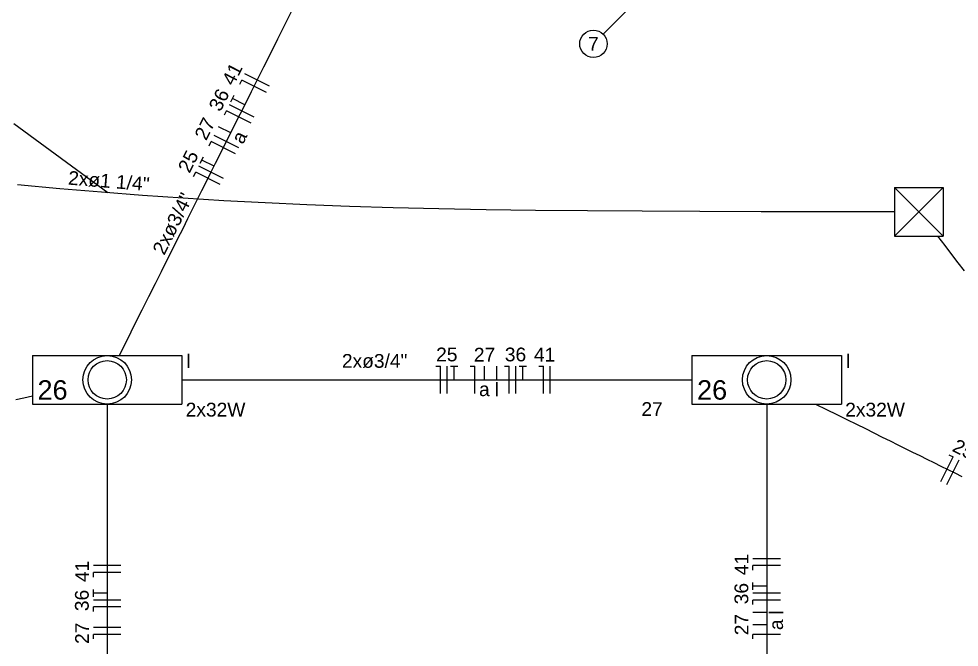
# Model space of a CAD drawing. Header units: millimetres. Extents: x -182 to 147, y -1396 to 58.
# Drawn here: x -124.93 to -114.66, y 32.92 to 39.77 of the extents above; entities that cross this region are included whole.
import ezdxf

# ---------------------------------------------------------------- set-up
doc = ezdxf.new("R2010")
doc.units = ezdxf.units.MM
doc.header["$LTSCALE"] = 10
doc.header["$MEASUREMENT"] = 0
for name, color, linetype in [('EL-Condutos', 4, 'Continuous'), ('EL-Fios (Fase 1)', 7, 'Continuous'), ('EL-Fios (Fase 2)', 7, 'Continuous'), ('EL-Fios (Fase 3)', 7, 'Continuous'), ('EL-Fios (Neutro)', 170, 'Continuous'), ('EL-Fios (Retorno)', 10, 'Continuous'), ('EL-Fios (Terra)', 90, 'Continuous'), ('EL-Textos conduto', 7, 'Continuous'), ('EL-Textos fios', 7, 'Continuous'), ('P-SIMBOL', 170, 'Continuous'), ('Textos', 7, 'Continuous')]:
    doc.layers.add(name, color=color, linetype=linetype)
doc.styles.add('Arial', font='arial.ttf')

msp = doc.modelspace()

# ---------------------------------------------------------------- linework, layer by layer
at = {"layer": 'EL-Condutos', "linetype": 'Continuous'}
for points in [[(-123.8315, 36.0991), (-123.743, 36.2757), (-123.6597, 36.4419), (-123.5812, 36.5986), (-123.5072, 36.7464), (-123.4372, 36.8861), (-123.3709, 37.0184), (-123.308, 37.1441), (-123.248, 37.2639), (-123.1905, 37.3785), (-123.1353, 37.4886), (-123.082, 37.5951), (-123.0301, 37.6987), (-122.9793, 37.8), (-122.9293, 37.8999), (-122.8797, 37.999), (-122.83, 38.0981), (-122.78, 38.198), (-122.7292, 38.2993), (-122.6773, 38.4029), (-122.624, 38.5093), (-122.5688, 38.6195), (-122.5113, 38.7341), (-122.4513, 38.8539), (-122.3884, 38.9796), (-122.3221, 39.1119), (-122.2521, 39.2516), (-122.1781, 39.3994), (-122.0996, 39.556), (-122.0163, 39.7223), (-121.9278, 39.8989)], [(-115.3655, 37.6688), (-116.1169, 37.6691), (-116.8247, 37.67), (-117.4923, 37.6718), (-118.1229, 37.6746), (-118.72, 37.6787), (-119.2869, 37.6844), (-119.8269, 37.6919), (-120.3432, 37.7015), (-120.8394, 37.7134), (-121.3186, 37.7278), (-121.7843, 37.745), (-122.2397, 37.7653), (-122.6882, 37.7889), (-123.1332, 37.816), (-123.5779, 37.8469), (-124.0258, 37.8818), (-124.48, 37.921), (-124.944, 37.9647)], [(-114.605, 37.0264), (-114.6716, 37.1126), (-114.7421, 37.2037), (-114.8168, 37.3003), (-114.896, 37.4027)], [(-123.1441, 35.8364), (-122.8955, 35.8364), (-122.66, 35.8364), (-122.4367, 35.8364), (-122.2245, 35.8364), (-122.0226, 35.8364), (-121.8301, 35.8364), (-121.6459, 35.8364), (-121.4692, 35.8364), (-121.2991, 35.8364), (-121.1345, 35.8364), (-120.9746, 35.8364), (-120.8185, 35.8364), (-120.6651, 35.8364), (-120.5136, 35.8364), (-120.3631, 35.8364), (-120.2125, 35.8364), (-120.061, 35.8364), (-119.9077, 35.8364), (-119.7515, 35.8364), (-119.5916, 35.8364), (-119.4271, 35.8364), (-119.2569, 35.8364), (-119.0802, 35.8364), (-118.8961, 35.8364), (-118.7035, 35.8364), (-118.5016, 35.8364), (-118.2895, 35.8364), (-118.0661, 35.8364), (-117.8306, 35.8364), (-117.5821, 35.8364)], [(-124.7776, 35.6584), (-124.8715, 35.6379), (-124.9615, 35.6182)], [(-123.9631, 35.5679), (-123.9631, 35.2929), (-123.9631, 35.0346), (-123.963, 34.7916), (-123.963, 34.5629), (-123.963, 34.3473), (-123.963, 34.1435), (-123.963, 33.9503), (-123.963, 33.7667), (-123.963, 33.5913), (-123.963, 33.4231), (-123.963, 33.2608), (-123.963, 33.1032), (-123.963, 32.9492), (-123.963, 32.7976)], [(-116.7631, 35.5679), (-116.7631, 35.2929), (-116.7631, 35.0346), (-116.7631, 34.7916), (-116.7631, 34.5629), (-116.7631, 34.3473), (-116.7631, 34.1435), (-116.7631, 33.9503), (-116.7631, 33.7667), (-116.7631, 33.5913), (-116.7631, 33.4231), (-116.7631, 33.2608), (-116.7631, 33.1032), (-116.7631, 32.9492), (-116.7631, 32.7976)], [(-116.2297, 35.5725), (-116.1098, 35.5131), (-115.996, 35.4568), (-115.8878, 35.4033), (-115.7848, 35.3523), (-115.6865, 35.3037), (-115.5926, 35.2572), (-115.5024, 35.2125), (-115.4156, 35.1696), (-115.3317, 35.1281), (-115.2502, 35.0877), (-115.1707, 35.0484), (-115.0928, 35.0098), (-115.016, 34.9718), (-114.9397, 34.9341), (-114.8636, 34.8964), (-114.7872, 34.8586), (-114.7101, 34.8204), (-114.6318, 34.7817)]]:
    msp.add_lwpolyline(points, dxfattribs=at)
at = {"layer": 'EL-Fios (Fase 1)'}
for p, q in [((-122.6951, 38.0324), (-122.9634, 38.1668)), ((-120.2506, 35.6864), (-120.2506, 35.9864)), ((-114.7953, 34.6953), (-114.6623, 34.9641))]:
    msp.add_line(p, q, dxfattribs=at)
at = {"layer": 'EL-Fios (Fase 2)'}
for p, q in [((-122.3592, 38.7029), (-122.6274, 38.8373)), ((-119.5006, 35.6864), (-119.5006, 35.9864)), ((-116.6131, 33.5096), (-116.9131, 33.5096)), ((-123.813, 33.4346), (-124.113, 33.4346))]:
    msp.add_line(p, q, dxfattribs=at)
at = {"layer": 'EL-Fios (Fase 3)'}
for p, q in [((-122.1912, 39.0382), (-122.4595, 39.1726)), ((-122.5272, 38.3677), (-122.7954, 38.502)), ((-119.1256, 35.6864), (-119.1256, 35.9864)), ((-116.6131, 33.8846), (-116.9131, 33.8846)), ((-123.813, 33.8096), (-124.113, 33.8096)), ((-123.813, 33.1346), (-124.113, 33.1346))]:
    msp.add_line(p, q, dxfattribs=at)
at = {"layer": 'EL-Fios (Neutro)'}
for p, q in [((-122.5154, 39.0608), (-122.493, 39.1055)), ((-122.2248, 38.9712), (-122.493, 39.1055)), ((-122.6834, 38.7256), (-122.661, 38.7703)), ((-122.3928, 38.6359), (-122.661, 38.7703)), ((-122.8514, 38.3903), (-122.829, 38.435)), ((-122.5608, 38.3006), (-122.829, 38.435)), ((-123.0194, 38.055), (-122.997, 38.0997)), ((-122.7287, 37.9653), (-122.997, 38.0997)), ((-120.3756, 35.9864), (-120.3256, 35.9864)), ((-120.3256, 35.6864), (-120.3256, 35.9864)), ((-120.0006, 35.9864), (-119.9506, 35.9864)), ((-119.9506, 35.6864), (-119.9506, 35.9864)), ((-119.6256, 35.9864), (-119.5756, 35.9864)), ((-119.5756, 35.6864), (-119.5756, 35.9864)), ((-119.2506, 35.9864), (-119.2006, 35.9864)), ((-119.2006, 35.6864), (-119.2006, 35.9864)), ((-114.7743, 35.0196), (-114.7295, 34.9974)), ((-114.8625, 34.7285), (-114.7295, 34.9974)), ((-116.6131, 33.8096), (-116.9131, 33.8096)), ((-116.9131, 33.7596), (-116.9131, 33.8096)), ((-123.813, 33.7346), (-124.113, 33.7346)), ((-124.113, 33.6846), (-124.113, 33.7346)), ((-116.6131, 33.4346), (-116.9131, 33.4346)), ((-116.9131, 33.3846), (-116.9131, 33.4346)), ((-123.813, 33.3596), (-124.113, 33.3596)), ((-124.113, 33.3096), (-124.113, 33.3596)), ((-123.813, 33.0596), (-124.113, 33.0596)), ((-124.113, 33.0096), (-124.113, 33.0596)), ((-116.6131, 33.0596), (-116.9131, 33.0596)), ((-116.9131, 33.0096), (-116.9131, 33.0596))]:
    msp.add_line(p, q, dxfattribs=at)
at = {"layer": 'EL-Fios (Retorno)'}
for p, q in [((-122.6143, 38.5287), (-122.7484, 38.5959)), ((-119.8456, 35.8364), (-119.8456, 35.9864)), ((-119.7106, 35.8364), (-119.7106, 35.9864)), ((-116.7631, 33.2996), (-116.9131, 33.2996)), ((-116.7631, 33.1646), (-116.9131, 33.1646))]:
    msp.add_line(p, q, dxfattribs=at)
at = {"layer": 'EL-Fios (Terra)'}
for p, q in [((-122.6117, 38.8686), (-122.5759, 38.9401)), ((-122.4597, 38.8372), (-122.5938, 38.9044)), ((-122.9477, 38.1981), (-122.9119, 38.2696)), ((-122.7957, 38.1666), (-122.9298, 38.2338)), ((-120.2156, 35.9864), (-120.1356, 35.9864)), ((-120.1756, 35.8364), (-120.1756, 35.9864)), ((-119.4656, 35.9864), (-119.3856, 35.9864)), ((-119.4256, 35.8364), (-119.4256, 35.9864)), ((-116.9131, 33.5446), (-116.9131, 33.6246)), ((-116.7631, 33.5846), (-116.9131, 33.5846)), ((-124.113, 33.4696), (-124.113, 33.5496)), ((-123.963, 33.5096), (-124.113, 33.5096))]:
    msp.add_line(p, q, dxfattribs=at)
at = {"layer": 'EL-Textos fios'}
for p, q in [((-117.9946, 40.1615), (-118.5488, 39.6073)), ((-123.9549, 37.876), (-124.9815, 38.6286))]:
    msp.add_line(p, q, dxfattribs=at)
msp.add_circle((-118.6549, 39.5012), 0.15, dxfattribs=at)
at = {"layer": 'P-SIMBOL'}
for p, q in [((-115.3668, 37.9338), (-114.8368, 37.9338)), ((-115.3668, 37.9338), (-115.3668, 37.4038)), ((-115.3668, 37.9338), (-114.8368, 37.4038)), ((-114.8368, 37.9338), (-115.3668, 37.4038)), ((-114.8368, 37.9338), (-114.8368, 37.4038)), ((-115.3668, 37.4038), (-114.8368, 37.4038)), ((-124.7791, 36.1014), (-123.1471, 36.1014)), ((-124.7791, 36.1014), (-124.7791, 35.5714)), ((-123.1471, 36.1014), (-123.1471, 35.5714)), ((-117.5791, 36.1014), (-115.9471, 36.1014)), ((-117.5791, 36.1014), (-117.5791, 35.5714)), ((-115.9471, 36.1014), (-115.9471, 35.5714)), ((-124.7791, 35.5714), (-123.1471, 35.5714)), ((-117.5791, 35.5714), (-115.9471, 35.5714))]:
    msp.add_line(p, q, dxfattribs=at)
for centre, radius in [((-123.9631, 35.8364), 0.265), ((-123.9631, 35.8364), 0.2092), ((-116.7631, 35.8364), 0.265), ((-116.7631, 35.8364), 0.2092)]:
    msp.add_circle(centre, radius, dxfattribs=at)

# ---------------------------------------------------------------- texts
at = {"layer": 'EL-Textos conduto', "char_height": 0.15, "attachment_point": 8, "line_spacing_factor": 0.6, "style": 'Arial'}
for s, insert, width, rotation in [('2xø1 1/4"', (-123.9509, 37.9263), 1.62, 355.38196), ('2xø3/4"', (-123.1775, 37.5048), 1.26, 63.39205)]:
    msp.add_mtext(s, dxfattribs=dict(at, insert=insert, width=width, rotation=rotation))
at = {"layer": 'EL-Textos conduto', "insert": (-121.0434, 35.9636), "char_height": 0.15, "width": 1.26, "attachment_point": 8, "line_spacing_factor": 0.6, "style": 'Arial'}
msp.add_mtext('2xø3/4"', dxfattribs=at)
at = {"layer": 'EL-Textos fios', "insert": (-118.6549, 39.4262), "char_height": 0.15, "width": 0.18, "attachment_point": 8, "line_spacing_factor": 0.6, "style": 'Arial'}
msp.add_mtext('7', dxfattribs=at)
at = {"layer": 'EL-Textos fios', "char_height": 0.15, "attachment_point": 8, "line_spacing_factor": 0.6, "style": 'Arial'}
for s, insert, width, rotation in [('41', (-122.5317, 39.1389), 0.36, 63.39205), ('36', (-122.6739, 38.855), 0.36, 63.39205), ('27', (-122.8308, 38.5418), 0.36, 63.39205), ('a', (-122.4533, 38.4481), 0.18, 63.39205), ('25', (-123.0099, 38.1845), 0.36, 63.39205), ('25', (-120.2556, 36.0359), 0.36, 0.00084), ('27', (-119.8436, 36.0359), 0.36, 0.00084), ('36', (-119.5056, 36.0359), 0.36, 0.00084), ('41', (-119.1881, 36.0359), 0.36, 0.00084), ('a', (-119.8456, 35.6564), 0.18, 0.00084), ('l', (-119.7106, 35.6564), 0.18, 0.00084), ('25', (-114.6448, 35.0107), 0.36, 333.6677), ('41', (-116.9626, 33.8221), 0.36, 90.00021), ('41', (-124.1625, 33.7471), 0.36, 90.00021), ('36', (-116.9626, 33.5046), 0.36, 90.00021), ('36', (-124.1625, 33.4296), 0.36, 90.00021), ('27', (-116.9626, 33.1666), 0.36, 90.00021), ('l', (-116.5831, 33.2996), 0.18, 90.00021), ('27', (-124.1625, 33.0721), 0.36, 90.00021), ('a', (-116.5831, 33.1646), 0.18, 90.00021)]:
    msp.add_mtext(s, dxfattribs=dict(at, insert=insert, width=width, rotation=rotation))
at = {"layer": 'P-SIMBOL', "char_height": 0.2118, "width": 0.50832, "attachment_point": 7, "line_spacing_factor": 0.6, "style": 'Arial'}
for insert in [(-124.7241, 35.6173), (-117.5241, 35.6173)]:
    msp.add_mtext('26', dxfattribs=dict(at, insert=insert))
at = {"layer": 'Textos', "char_height": 0.15, "attachment_point": 7, "line_spacing_factor": 0.6, "style": 'Arial'}
for s, insert, width in [('l', (-123.0989, 35.9643), 0.18), ('l', (-115.8989, 35.9643), 0.18), ('2x32W', (-123.1062, 35.4341), 0.9), ('27', (-118.131, 35.4427), 0.36), ('2x32W', (-115.9062, 35.4341), 0.9)]:
    msp.add_mtext(s, dxfattribs=dict(at, insert=insert, width=width))

doc.saveas('drawing.dxf')
